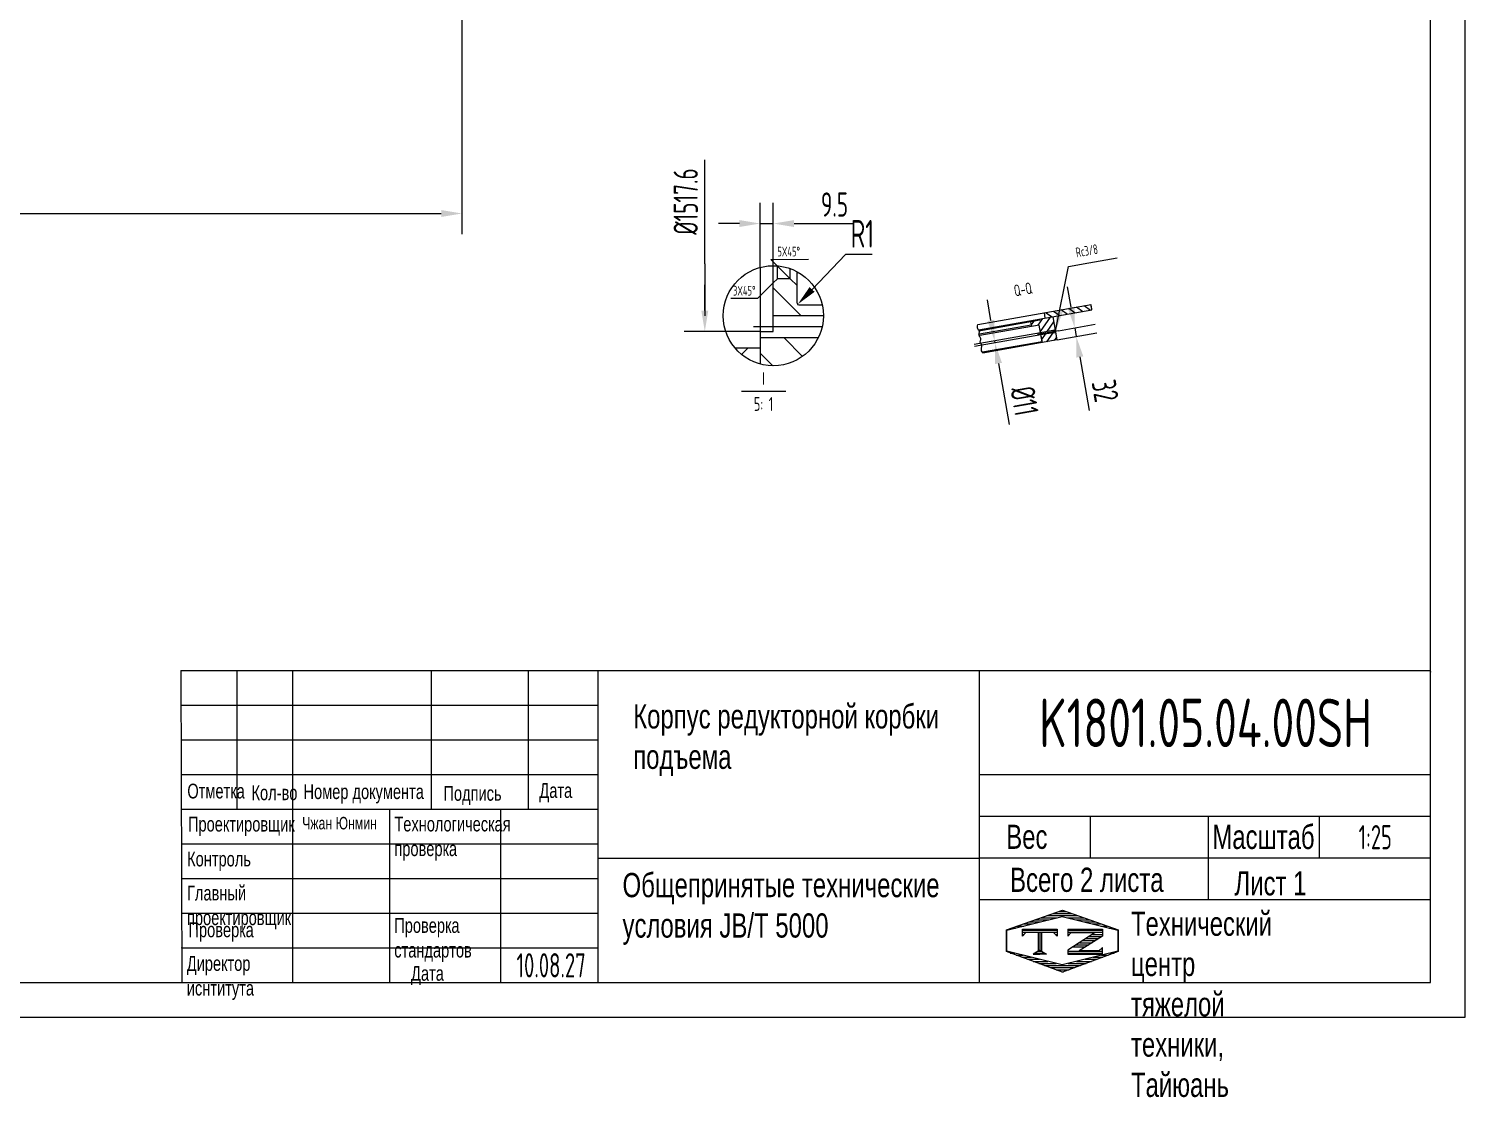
# Model space of a CAD drawing. Header units: millimetres. Extents: x 9959 to 20459, y -2612 to 5102.
# Drawn here: x 15273 to 20459, y -2612 to 1245 of the extents above; entities that cross this region are included whole.
import ezdxf
from ezdxf.enums import TextEntityAlignment as Align

# ---------------------------------------------------------------- set-up
doc = ezdxf.new("R2010")
doc.units = ezdxf.units.MM
doc.header["$LTSCALE"] = 250
doc.linetypes.add('G', pattern=[2, 1.25, -0.25, 0.25, -0.25])
for name, color, linetype in [('01', 7, 'Continuous'), ('02', 1, 'Continuous'), ('05', 4, 'G'), ('08', 1, 'Continuous'), ('11', 3, 'Continuous'), ('THICK', 7, 'Continuous')]:
    doc.layers.add(name, color=color, linetype=linetype)
doc.styles.get("Standard").update_dxf_attribs({"font": 'isocp', "width": 0.707, "bigfont": 'intecad.shx'})
doc.dimstyles.new('INTE', dxfattribs={"dimscale": 25, "dimtxt": 3.5, "dimasz": 3, "dimexe": 3, "dimexo": 0, "dimgap": 1, "dimtad": 1, "dimdec": 3, "dimdsep": 46, "dimtxsty": 'Standard', "dimcen": 0, "dimclrd": 1, "dimclre": 1, "dimclrt": 3, "dimaunit": 1, "dimadec": 4, "dimazin": 0, "dimtfac": 1, "dimtdec": 3, "dimtmove": 0, "dimatfit": 0, "dimfxl": 1, "dimarcsym": 0})
doc.dimstyles.new('inte_arc_arc1', dxfattribs={"dimscale": 25, "dimtxt": 4, "dimasz": 3, "dimexe": 3, "dimexo": 0, "dimgap": 1, "dimtad": 1, "dimtoh": 1, "dimdec": 0, "dimzin": 0, "dimdsep": 46, "dimtxsty": 'Standard', "dimcen": 0, "dimclrd": 1, "dimclre": 1, "dimclrt": 3, "dimadec": 0, "dimazin": 0, "dimtfac": 1, "dimtdec": 0, "dimtmove": 0, "dimatfit": 2, "dimfxl": 1, "dimtolj": 1, "dimtzin": 0, "dimarcsym": 0})
doc.dimstyles.new('inte_lin_lin5', dxfattribs={"dimscale": 25, "dimtxt": 3.5, "dimasz": 3, "dimexe": 3, "dimexo": 0, "dimgap": 1, "dimtad": 1, "dimdec": 3, "dimdsep": 46, "dimtxsty": 'Standard', "dimblk2": 'inte_dim_blk', "dimsah": 1, "dimcen": 0, "dimse2": 1, "dimclrd": 1, "dimclre": 1, "dimclrt": 3, "dimaunit": 1, "dimadec": 0, "dimazin": 0, "dimtfac": 1, "dimtdec": 3, "dimtmove": 0, "dimatfit": 3, "dimfxl": 1, "dimarcsym": 0})

# ---------------------------------------------------------------- blocks, each defined once
blk = doc.blocks.new('*U21', base_point=(5103.5, 2966.4))
at = {"layer": '02'}
for p, q in [((5203.9, 2966.4), (5103.5, 3066.8)), ((5209.1, 2819.7), (5142.5, 2886.4)), ((4988.8, 2826.7), (5013.1, 2851)), ((5101.8, 2785.7), (5056, 2831.5))]:
    blk.add_line(p, q, dxfattribs=at)
blk = doc.blocks.new('*D22')
at = {"layer": '08', "color": 1, "lineweight": -2}
for p, q in [((18222.5, 429.7), (18101.2, 303.7)), ((18318.2, 429.7), (18222.5, 429.7))]:
    blk.add_line(p, q, dxfattribs=at)
at = {"layer": '08', "color": 1}
blk.add_solid([(18092.2, 312.3), (18110.2, 295), (18049.1, 249.6)], dxfattribs=at)
at = {"layer": 'Defpoints', "color": 0}
for p in [(18049.1, 249.6), (18053.3, 254)]:
    blk.add_point(p, dxfattribs=at)
at = {"layer": '08', "color": 3, "insert": (18282.9, 504.7), "char_height": 100, "attachment_point": 5}
blk.add_mtext('\\A1;R1', dxfattribs=at)
blk = doc.blocks.new('inte_dim_blk')
at = {"layer": '08', "color": 0}
blk.add_line((0, 0), (-2.5, 0), dxfattribs=at)
blk = doc.blocks.new('*D23')
at = {"layer": '08', "color": 1, "lineweight": -2}
for p, q in [((18747, 192.2), (18734, 266.1)), ((18925.9, 147.6), (18686.2, 105.3)), ((18927.3, 139.7), (18687.6, 97.4)), ((18760, 118.3), (18761.4, 110.5)), ((18774.4, 36.6), (18813.3, -184))]:
    blk.add_line(p, q, dxfattribs=at)
at = {"layer": '08', "color": 1}
for points in [[(18759.3, 194.4), (18734.7, 190), (18760, 118.3)], [(18786.7, 38.8), (18762.1, 34.4), (18761.4, 110.5)]]:
    blk.add_solid(points, dxfattribs=at)
at = {"layer": 'Defpoints', "color": 0}
for p in [(18761.4, 110.5), (18925.9, 147.6), (18927.3, 139.7)]:
    blk.add_point(p, dxfattribs=at)
at = {"layer": '08', "color": 3, "insert": (18868.1, -98.7), "char_height": 87.5, "attachment_point": 5, "rotation": 280}
blk.add_mtext('%%c11', dxfattribs=at)
blk = doc.blocks.new('*D24')
at = {"layer": '08', "color": 1, "lineweight": -2}
for p, q in [((19036.4, 239.2), (19023.3, 313)), ((18990.3, 154.9), (19123.2, 178.3)), ((19049.4, 165.3), (19054.9, 133.8)), ((18985.9, 121.6), (19128.8, 146.8)), ((19068, 59.9), (19102.1, -133.8))]:
    blk.add_line(p, q, dxfattribs=at)
at = {"layer": '08', "color": 1}
for points in [[(19048.7, 241.3), (19024, 237), (19049.4, 165.3)], [(19080.3, 62.1), (19055.6, 57.8), (19054.9, 133.8)]]:
    blk.add_solid(points, dxfattribs=at)
at = {"layer": 'Defpoints', "color": 0}
for p in [(18985.9, 121.6), (18990.3, 154.9), (19054.9, 133.8)]:
    blk.add_point(p, dxfattribs=at)
at = {"layer": '08', "color": 3, "insert": (19159.3, -62), "char_height": 87.5, "attachment_point": 5, "rotation": 280}
blk.add_mtext('32', dxfattribs=at)
blk = doc.blocks.new('*D30')
at = {"layer": '08', "color": 1, "lineweight": -2}
for p, q in [((11858.5, 1867.9), (11858.5, 502.9)), ((16837.5, 1867.9), (16837.5, 502.9)), ((11933.5, 577.9), (16762.5, 577.9))]:
    blk.add_line(p, q, dxfattribs=at)
at = {"layer": '08', "color": 1}
for points in [[(11933.5, 590.4), (11933.5, 565.4), (11858.5, 577.9)], [(16762.5, 590.4), (16762.5, 565.4), (16837.5, 577.9)]]:
    blk.add_solid(points, dxfattribs=at)
at = {"layer": 'Defpoints', "color": 0}
for p in [(11858.5, 1867.9), (16837.5, 1867.9), (16837.5, 577.9)]:
    blk.add_point(p, dxfattribs=at)
at = {"layer": '08', "color": 3, "insert": (14348, 646.7), "char_height": 87.5, "attachment_point": 5}
blk.add_mtext('4979', dxfattribs=at)
blk = doc.blocks.new('*D32')
at = {"layer": '08', "color": 1, "lineweight": -2}
for p, q in [((17714, 395.6), (17714, 771.1)), ((17714, 227.2), (17714, 320.6)), ((17913.8, 152.2), (17639, 152.2))]:
    blk.add_line(p, q, dxfattribs=at)
at = {"layer": '08', "color": 1}
blk.add_solid([(17701.5, 227.2), (17726.5, 227.2), (17714, 152.2)], dxfattribs=at)
at = {"layer": 'Defpoints', "color": 0}
for p in [(17714, 395.6), (17913.8, 395.6), (17913.8, 152.2)]:
    blk.add_point(p, dxfattribs=at)
at = {"layer": '08', "color": 1, "lineweight": -2, "xscale": 75, "yscale": 75, "zscale": 75, "rotation": 90}
blk.add_blockref('inte_dim_blk', (17714, 395.6), dxfattribs=at)
at = {"layer": '08', "color": 3, "insert": (17645.2, 620.9), "char_height": 87.5, "attachment_point": 5, "rotation": 90}
blk.add_mtext('%%c1517.6', dxfattribs=at)
blk = doc.blocks.new('*D33')
at = {"layer": '08', "color": 1, "lineweight": -2}
for p, q in [((17913.8, 383.1), (17913.8, 616.6)), ((17961.3, 389.4), (17961.3, 616.6)), ((17838.8, 541.6), (17763.8, 541.6)), ((17913.8, 541.6), (17961.3, 541.6)), ((18036.3, 541.6), (18253, 541.6))]:
    blk.add_line(p, q, dxfattribs=at)
at = {"layer": '08', "color": 1}
for points in [[(17838.8, 554.1), (17838.8, 529.1), (17913.8, 541.6)], [(18036.3, 554.1), (18036.3, 529.1), (17961.3, 541.6)]]:
    blk.add_solid(points, dxfattribs=at)
at = {"layer": 'Defpoints', "color": 0}
for p in [(17961.3, 541.6), (17913.8, 383.1), (17961.3, 389.4)]:
    blk.add_point(p, dxfattribs=at)
at = {"layer": '08', "color": 3, "insert": (18182.2, 610.4), "char_height": 87.5, "attachment_point": 5}
blk.add_mtext('9.5', dxfattribs=at)
blk = doc.blocks.new('*U55')
at = {"layer": '01'}
for points in [[(415, 5), (415, 292)], [(25, 5), (415, 5)]]:
    blk.add_lwpolyline(points, dxfattribs=at)
at = {"layer": '02'}
for points in [[(420, 0), (420, 297)], [(0, 0), (420, 0)]]:
    blk.add_lwpolyline(points, dxfattribs=at)
blk = doc.blocks.new('*X59')
at = {"color": 0}
for p, q in [((127.06, 7.8), (132.06, 7.8)), ((127.06, 7.5), (132.06, 7.5)), ((127.06, 7.2), (127.32, 7.2)), ((129.23, 6.3), (131.04, 6.3)), ((129.7, 6.6), (131.51, 6.6)), ((130.16, 6.9), (131.98, 6.9)), ((130.62, 7.2), (132.06, 7.2)), ((127.84, 5.4), (129.64, 5.4)), ((128.3, 5.7), (130.1, 5.7)), ((128.77, 6), (130.57, 6))]:
    blk.add_line(p, q, dxfattribs=at)
blk = doc.blocks.new('*X60')
at = {"color": 0}
for p, q in [((127.06, 4.8), (132.06, 4.8)), ((127.06, 4.5), (132.06, 4.5)), ((131.84, 5.1), (132.06, 5.1))]:
    blk.add_line(p, q, dxfattribs=at)
blk = doc.blocks.new('*X58')
at = {"color": 0}
for p, q in [((122.34, 4.5), (123.72, 4.5)), ((122.82, 4.8), (123.24, 4.8))]:
    blk.add_line(p, q, dxfattribs=at)
blk = doc.blocks.new('*X57')
at = {"color": 0}
for p, q in [((120.53, 7.8), (125.53, 7.8)), ((120.53, 7.5), (125.53, 7.5)), ((120.53, 7.2), (120.79, 7.2)), ((125.27, 7.2), (125.53, 7.2))]:
    blk.add_line(p, q, dxfattribs=at)
blk = doc.blocks.new('*X56')
at = {"color": 0}
for p, q in [((125.83, 10.5), (126.82, 10.5)), ((119.8, 8.4), (120.72, 8.4)), ((120.66, 8.7), (121.92, 8.7)), ((121.52, 9), (123.12, 9)), ((122.38, 9.3), (124.32, 9.3)), ((123.24, 9.6), (125.52, 9.6)), ((124.1, 9.9), (128.52, 9.9)), ((124.97, 10.2), (127.67, 10.2)), ((127.02, 9.6), (129.37, 9.6)), ((128.22, 9.3), (130.22, 9.3)), ((129.42, 9), (131.07, 9)), ((130.62, 8.7), (131.92, 8.7)), ((131.82, 8.4), (132.77, 8.4)), ((118.22, 7.8), (118.32, 7.8)), ((118.22, 7.5), (118.27, 7.5)), ((118.22, 7.2), (118.27, 7.2)), ((118.22, 6.9), (118.27, 6.9)), ((118.22, 6.6), (118.27, 6.6)), ((118.22, 6.3), (118.27, 6.3)), ((118.94, 8.1), (119.52, 8.1)), ((133.02, 8.1), (133.62, 8.1)), ((134.22, 7.8), (134.32, 7.8)), ((134.27, 7.5), (134.32, 7.5)), ((134.27, 7.2), (134.32, 7.2)), ((134.27, 6.9), (134.32, 6.9)), ((134.27, 6.6), (134.32, 6.6)), ((134.27, 6.3), (134.32, 6.3)), ((118.22, 6), (118.27, 6)), ((118.22, 5.7), (118.27, 5.7)), ((118.22, 5.4), (118.27, 5.4)), ((118.22, 5.1), (118.27, 5.1)), ((118.22, 4.8), (118.27, 4.8)), ((118.79, 4.5), (119.42, 4.5)), ((119.61, 4.2), (120.62, 4.2)), ((131.92, 4.2), (132.95, 4.2)), ((133.12, 4.5), (133.76, 4.5)), ((134.27, 6), (134.32, 6)), ((134.27, 5.7), (134.32, 5.7)), ((134.27, 5.4), (134.32, 5.4)), ((134.27, 5.1), (134.32, 5.1)), ((134.27, 4.8), (134.32, 4.8)), ((120.43, 3.9), (121.82, 3.9)), ((121.26, 3.6), (123.02, 3.6)), ((122.08, 3.3), (124.22, 3.3)), ((122.91, 3), (125.42, 3)), ((123.73, 2.7), (128.89, 2.7)), ((124.55, 2.4), (128.07, 2.4)), ((125.38, 2.1), (127.26, 2.1)), ((127.12, 3), (129.7, 3)), ((128.32, 3.3), (130.51, 3.3)), ((129.52, 3.6), (131.32, 3.6)), ((130.72, 3.9), (132.14, 3.9)), ((126.2, 1.8), (126.45, 1.8))]:
    blk.add_line(p, q, dxfattribs=at)

msp = doc.modelspace()

# ---------------------------------------------------------------- hatches: boundary and pattern name
at = {"layer": '02'}
h = msp.add_hatch(dxfattribs=at)
h.set_pattern_fill('_USER', color=256, scale=20, angle=145, style=0, pattern_type=0)
h.set_pattern_definition([(145, (9951.453, -8863.93), (-11.47153, -16.38304), [])])
h.paths.add_polyline_path([(19110.3004, 239.0646), (19110.3724, 239.3946), (19110.4073, 239.7181), (19110.3869, 240.0318), (19110.2988, 240.3336), (19110.1553, 240.6256), (19109.9748, 240.9111), (19109.7759, 241.1934), (19109.4444, 241.6638), (19109.112, 242.3402), (19109.1829, 243.0668), (19109.3127, 243.6767), (19109.3753, 244.0302), (19109.4058, 244.3905), (19109.3829, 244.7563), (19109.2855, 245.1263), (19109.1022, 245.5026), (19108.8602, 245.9008), (19108.5968, 246.3398), (19108.1959, 247.1468), (19108.0488, 248.0913), (19108.0706, 248.8831), (19108.2565, 249.8104), (18939.8126, 220.1092), (18943.2855, 200.4131), (19111.7295, 230.1143), (19111.2376, 230.9221), (19110.9463, 231.6586), (19110.7615, 232.5965), (19110.8622, 233.492), (19110.9596, 233.9946), (19111.0508, 234.4516), (19111.0944, 234.8679), (19111.0593, 235.2488), (19110.9557, 235.6004), (19110.8038, 235.9285), (19110.6241, 236.2393), (19110.2936, 236.768), (19109.9784, 237.4266), (19110.0594, 238.1759)])
h = msp.add_hatch(dxfattribs=at)
h.set_pattern_fill('_USER', color=256, scale=20, angle=55, style=0, pattern_type=0)
h.set_pattern_definition([(55, (9951.453, -8863.93), (-16.38304, 11.47153), [])])
h.paths.add_polyline_path([(18927.3247, 139.7194), (18931.6659, 115.0992), (18933.8926, 112.4456), (18985.8589, 121.6086), (18981.1704, 148.1984), (18972, 146.5814), (18971.8263, 147.5663)])
h.paths.add_polyline_path([(18970.4372, 155.4447), (18970.2635, 156.4295), (18979.4339, 158.0465), (18971.0988, 205.3173), (18922.8432, 196.8085), (18923.6246, 192.3769), (18890.1411, 186.4729), (18892.1381, 175.1476), (18895.8492, 170.7248), (18921.0734, 175.1725), (18925.9355, 147.5979)])

# ---------------------------------------------------------------- linework, layer by layer
at = {"layer": '01', "color": 7, "linetype": 'Continuous'}
for p, q in [((17913.802, 383.0649), (17913.802, 34.3662)), ((17961.302, 152.2155), (17961.302, 389.4195)), ((17976.302, 342.4655), (17976.302, 388.7959)), ((18022.302, 342.4655), (18022.302, 378.8124)), ((18142.0061, 208.7155), (17961.302, 208.7155)), ((18699.121, 177.6688), (19108.2565, 249.8104)), ((18702.5939, 157.9726), (19111.7295, 230.1143)), ((18943.2855, 200.4131), (18939.8126, 220.1092)), ((18923.6246, 192.3769), (18703.3753, 153.541)), ((18921.0734, 175.1725), (18706.2405, 137.2917)), ((18890.1411, 186.4729), (18892.1381, 175.1476)), ((18892.1381, 175.1476), (18895.8492, 170.7248)), ((18931.6659, 115.0992), (18921.0734, 175.1725)), ((18923.6246, 192.3769), (18922.8432, 196.8085)), ((18970.2635, 156.4295), (18979.4339, 158.0465)), ((18970.2635, 156.4295), (18972, 146.5814)), ((18985.8589, 121.6086), (18971.0988, 205.3173)), ((17913.802, 152.2155), (17961.302, 152.2155)), ((18123.3327, 128.7155), (17913.802, 128.7155)), ((18970.4372, 155.4447), (18925.9355, 147.5979)), ((18971.8263, 147.5663), (18927.3247, 139.7194)), ((18972, 146.5814), (18981.1704, 148.1984))]:
    msp.add_line(p, q, dxfattribs=at)
at = {"layer": '01'}
for p, q in [((18047.302, 253.9655), (18047.302, 367.643)), ((17976.302, 342.4655), (17961.302, 327.4655)), ((18022.302, 342.4655), (17976.302, 342.4655)), ((18047.302, 317.4655), (18022.302, 342.4655)), ((18053.302, 247.9655), (18137.6919, 247.9655)), ((18892.1381, 175.1476), (18705.3723, 142.2157)), ((18931.6659, 115.0992), (18716.8331, 77.2184)), ((18985.8589, 121.6086), (18717.354, 74.264)), ((18931.6659, 115.0992), (18933.8926, 112.4456)), ((17822.2158, 93.351), (17913.802, 93.351)), ((18006.0498, -64.7159), (17846.0498, -64.7159))]:
    msp.add_line(p, q, dxfattribs=at)
msp.add_arc((18053.302, 253.9655), 6, 180, 270, dxfattribs=at)
for p in [(20334.2193, -1076.297), (20334.2193, -1076.7459)]:
    msp.add_point(p, dxfattribs=at)
at = {"layer": '02'}
for p, q in [((18970.4372, 155.4447), (18979.6075, 157.0617)), ((18971.8263, 147.5663), (18980.9967, 149.1832))]:
    msp.add_line(p, q, dxfattribs=at)
for points in [[(19111.7295, 230.1143), (19111.2376, 230.9221), (19110.9463, 231.6586), (19110.8142, 232.3291), (19110.7999, 232.9385), (19110.8622, 233.492), (19110.9596, 233.9946), (19111.0508, 234.4516), (19111.0944, 234.8679), (19111.0593, 235.2488), (19110.9557, 235.6004), (19110.8038, 235.9285), (19110.6241, 236.2393), (19110.4368, 236.5389), (19110.2623, 236.8333), (19110.121, 237.1286), (19110.0332, 237.4309), (19110.0128, 237.7446), (19110.0478, 238.0681), (19110.1197, 238.3981), (19110.2101, 238.7313), (19110.3004, 239.0646), (19110.3724, 239.3946), (19110.4073, 239.7181), (19110.3869, 240.0318), (19110.2988, 240.3336), (19110.1553, 240.6256), (19109.9748, 240.9111), (19109.7759, 241.1934), (19109.577, 241.4756), (19109.3966, 241.7611), (19109.2531, 242.0531), (19109.165, 242.3549), (19109.1441, 242.669), (19109.1759, 242.9948), (19109.2391, 243.3311), (19109.3127, 243.6767), (19109.3753, 244.0302), (19109.4058, 244.3905), (19109.3829, 244.7563), (19109.2855, 245.1263), (19109.1022, 245.5026), (19108.8602, 245.9008), (19108.5968, 246.3398), (19108.349, 246.8386), (19108.1539, 247.4161), (19108.0488, 248.0913), (19108.0706, 248.8831), (19108.2565, 249.8104)], [(18717.354, 74.264), (18714.7716, 78.5049), (18713.2422, 82.3719), (18712.5487, 85.8917), (18712.4739, 89.091), (18712.8008, 91.9968), (18713.3121, 94.6358), (18713.7908, 97.0347), (18714.0197, 99.2204), (18713.8357, 101.2205), (18713.2917, 103.0659), (18712.4944, 104.7887), (18711.5507, 106.4205), (18710.5674, 107.9934), (18709.6514, 109.539), (18708.9095, 111.0893), (18708.4485, 112.6761), (18708.3414, 114.3232), (18708.525, 116.0215), (18708.9026, 117.754), (18709.377, 119.5036), (18709.8515, 121.2532), (18710.2291, 122.9857), (18710.4127, 124.684), (18710.3056, 126.331), (18709.843, 127.9154), (18709.0895, 129.4485), (18708.1422, 130.9474), (18707.0979, 132.4292), (18706.0536, 133.911), (18705.1063, 135.4099), (18704.3529, 136.943), (18703.8903, 138.5273), (18703.7807, 140.1761), (18703.9476, 141.8867), (18704.2797, 143.6524), (18704.6658, 145.4666), (18704.9944, 147.3228), (18705.1544, 149.2144), (18705.0345, 151.1347), (18704.5233, 153.077), (18703.5607, 155.0526), (18702.2904, 157.1432), (18700.9073, 159.4481), (18699.6063, 162.0668), (18698.5823, 165.0988), (18698.0302, 168.6435), (18698.1448, 172.8004), (18699.121, 177.6688)]]:
    msp.add_lwpolyline(points, dxfattribs=at)
msp.add_circle((17961.302, 208.7155), 180.704, dxfattribs=at)
at = {"layer": '05', "color": 4, "linetype": 'G'}
for p, q in [((18137.5233, 168.7155), (17889.2449, 168.7155)), ((18990.2883, 154.8833), (18915.0263, 141.6126))]:
    msp.add_line(p, q, dxfattribs=at)
at = {"layer": '08', "color": 1}
msp.add_line((18927.6329, 137.9713), (18932.1868, 112.1448), dxfattribs=at)
at = {"layer": '08'}
for points in [[(18022.302, 342.4655), (17952.9178, 411.8498), (18088.5181, 413.0177)], [(17961.302, 327.4655), (17904.7978, 270.9613), (17808.2923, 270.9613)]]:
    msp.add_lwpolyline(points, dxfattribs=at)
at = {"layer": 'THICK'}
for p, q in [((15822.1581, -1071.1681), (15825.5773, -2198.3286)), ((15822.1581, -1071.1681), (20334.2193, -1071.1681)), ((16025.8965, -1071.7117), (16025.8965, -1071.1681)), ((16025.9614, -1572.1283), (16025.9614, -1071.1681)), ((16226.3455, -2198.3286), (16226.3455, -1071.1681)), ((16727.3057, -1572.1283), (16727.3057, -1071.1681)), ((17077.9778, -1572.1283), (17077.9778, -1071.1681)), ((17328.458, -2198.3286), (17328.458, -1071.1681)), ((18706.0986, -2198.3286), (18706.0986, -1071.1681)), ((20334.2193, -2198.3286), (20334.2193, -1071.1681)), ((15825.5773, -1446.8882), (17328.458, -1446.8882)), ((18706.0986, -1446.8882), (20334.2193, -1446.8882)), ((15825.5773, -1572.1283), (17328.458, -1572.1283)), ((16577.0176, -2198.3286), (16577.0176, -1572.1283)), ((16977.7858, -2198.3286), (16977.7858, -1572.1283)), ((18706.0986, -1597.1763), (20334.2193, -1597.1763)), ((19106.8668, -1747.4644), (19106.8668, -1597.1763)), ((19532.683, -1897.7524), (19532.683, -1597.1763)), ((19933.4511, -1747.4644), (19933.4511, -1597.1763)), ((17328.458, -1749.6356), (18706.0986, -1749.6356)), ((18706.0986, -1747.4644), (20334.2193, -1747.4644)), ((18706.0986, -1897.7524), (20334.2193, -1897.7524)), ((15825.5773, -2198.3286), (20334.2193, -2198.3286))]:
    msp.add_line(p, q, dxfattribs=at)
at = {"layer": 'THICK', "color": 3}
for p, q in [((15825.5773, -1196.4081), (17328.458, -1196.4081)), ((15825.5773, -1321.6482), (17328.458, -1321.6482)), ((15825.5773, -1697.3683), (17328.458, -1697.3683)), ((15825.5773, -1822.6084), (17328.458, -1822.6084)), ((15825.5773, -1947.8484), (17328.458, -1947.8484)), ((18802.5854, -2007.8112), (19005.6006, -1937.1012)), ((18803.9037, -2009.4037), (19004.2878, -1959.3076)), ((19004.2878, -1959.3076), (19204.6719, -2009.4037)), ((19005.6006, -1937.1012), (19205.9792, -2007.8112)), ((18802.5854, -2086.5565), (18802.5854, -2007.8112)), ((18803.9037, -2084.5477), (18803.9037, -2009.4037)), ((18860.4868, -2030.524), (18860.4868, -2005.476)), ((18860.4868, -2005.476), (18985.7268, -2005.476)), ((18873.0108, -2018), (18860.4868, -2030.524)), ((18973.2028, -2018), (18873.0108, -2018)), ((18917.626, -2017.8804), (18917.626, -2086.5816)), ((18923.1051, -2017.8804), (18923.1051, -2086.5816)), ((18929.3669, -2017.8804), (18929.3669, -2086.5816)), ((18985.7268, -2030.524), (18973.2028, -2018)), ((18985.7268, -2005.476), (18985.7268, -2030.524)), ((19024.0771, -2005.476), (19024.0771, -2030.524)), ((19024.0771, -2005.476), (19149.3172, -2005.476)), ((19024.0771, -2030.524), (19036.6011, -2018)), ((19122.7009, -2018), (19024.0771, -2081.8107)), ((19036.6011, -2018), (19122.7009, -2018)), ((19149.3172, -2005.476), (19149.3172, -2030.524)), ((19204.6719, -2009.4037), (19204.6719, -2084.5477)), ((19205.9792, -2007.8112), (19205.9792, -2086.5565)), ((15825.5773, -2073.0885), (17328.458, -2073.0885)), ((19085.1516, -2071.3485), (19066.0096, -2083.5994)), ((19149.3137, -2030.2848), (19085.1516, -2071.3485)), ((19149.3137, -2071.0754), (19136.7897, -2083.5994)), ((19149.3137, -2096.1234), (19149.3137, -2071.0754)), ((19005.6006, -2160.4806), (18802.5854, -2086.5565)), ((19004.2878, -2134.6437), (18803.9037, -2084.5477)), ((18923.1051, -2080.8565), (18898.8405, -2096.1234)), ((18898.8405, -2096.1234), (18923.1051, -2096.1234)), ((18923.1051, -2080.8565), (18947.3697, -2096.1234)), ((18947.3697, -2096.1234), (18923.1051, -2096.1234)), ((19204.6719, -2084.5477), (19004.2878, -2134.6437)), ((19205.9792, -2086.5565), (19005.6006, -2160.4806)), ((19024.0771, -2081.8107), (19024.0771, -2096.1234)), ((19024.0771, -2096.1234), (19149.3137, -2096.1234)), ((19136.7897, -2083.5994), (19066.0096, -2083.5994))]:
    msp.add_line(p, q, dxfattribs=at)
for p in [(15825.5773, -2073.0885), (15825.5773, -2198.3286)]:
    msp.add_point(p, dxfattribs=at)

# ---------------------------------------------------------------- block references
at = {"layer": '01', "xscale": 25, "yscale": 25, "zscale": 25}
msp.add_blockref('*U55', (9959.2193, -2323.3286), dxfattribs=at)
at = {"layer": '02'}
msp.add_blockref('*U21', (17961.302, 208.7155), dxfattribs=at)
at = {"layer": 'THICK', "color": 3, "xscale": 25.04801130176966, "yscale": 25.04801130176747, "zscale": 25.0480113017654}
for name in ['*X56', '*X57', '*X59', '*X58', '*X60']:
    msp.add_blockref(name, (15841.419, -2204.4484), dxfattribs=at)

# ---------------------------------------------------------------- texts
at = {"layer": '01', "attachment_point": 1}
for s, insert, char_height in [('{\\fArial|b0|i0|c204|p34;\\C3;Корпус редукторной корбки\\Pподъема}', (17455.54, -1193.46), 87.5), ('{\\fArial|b0|i0|c204|p34;Отметка}', (15846.0316, -1480.2589), 53.4087), ('{\\fArial|b0|i0|c204|p34;Кол-во}', (16077.6483, -1486.4027), 53.4087), ('{\\fArial|b0|i0|c204|p34;Номер документа}', (16265.2611, -1482.293), 53.4087), ('{\\fArial|b0|i0|c204|p34;Подпись}', (16770.4489, -1488.4506), 53.4087), ('{\\fArial|b0|i0|c204|p34;Дата}', (17116.8492, -1478.211), 53.4087), ('{\\fArial|b0|i0|c204|p34;Проектировщик}', (15848.3819, -1599.5584), 53.4087), ('{\\fArial|b0|i0|c204|p34;\\C3;Чжан Юнмин}', (16260.319, -1600.1892), 45), ('{\\fArial|b0|i0|c204|p34;Технологическая\\Pпроверка}', (16593.4258, -1599.1568), 53.4087), ('{\\fArial|b0|i0|c204|p34;Вес}', (18802.3099, -1628.2784), 87.23421), ('{\\fArial|b0|i0|c204|p34;Контроль}', (15845.3143, -1725.3607), 53.4087), ('{\\fArial|b0|i0|c204|p34;Общепринятые технические\\Pусловия \\fArial|b0|i0|c0|p34;JB/T 5000}', (17416.9947, -1802.4749), 87.5), ('{\\fArial|b0|i0|c204|p34;Всего 2 листа}', (18816.0815, -1783.2821), 87.5), ('{\\fArial|b0|i0|c204|p34;Лист 1}', (19626.0792, -1796.0773), 87.5), ('{\\fArial|b0|i0|c204|p34;Главный\\Pпроектировщик}', (15844.8413, -1848.29), 53.4087), ('{\\fArial|b0|i0|c204|p34;Проверка\\Pстандартов}', (16592.9144, -1965.2511), 53.4087), ('{\\fArial|b0|i0|c204|p34;Проверка}', (15850.0609, -1981.1193), 53.4087), ('{\\fArial|b0|i0|c204|p34;Директор\\Pиснтитута}', (15844.0198, -2102.4665), 53.4087), ('{\\fArial|b0|i0|c204|p34;Дата}', (16653.5955, -2138.1646), 53.4087)]:
    msp.add_mtext(s, dxfattribs=dict(at, insert=insert, char_height=char_height))
at = {"layer": '01', "insert": (19252.5041, -1942.0227), "char_height": 87.23421, "width": 4.099411, "attachment_point": 1}
msp.add_mtext('{\\fArial|b0|i0|c204|p34;Технический центр\\Pтяжелой техники, Тайюань}', dxfattribs=at)
at = {"layer": '02', "color": 3, "insert": (19135.2006, 433.091), "char_height": 35, "attachment_point": 9, "rotation": 10}
msp.add_mtext('Rc3/8', dxfattribs=at)
at = {"layer": '05', "insert": (19546.4555, -1628.6912), "char_height": 87.269118, "attachment_point": 1}
msp.add_mtext('{\\fArial|b0|i0|c204|p34;\\C0;Масштаб}', dxfattribs=at)
at = {"layer": '11', "width": 0.707}
for s, p in [('5X45%%d', (18016.7598, 412.3997)), ('3X45%%d', (17856.5451, 271.1613))]:
    msp.add_text(s, height=35, dxfattribs=at).set_placement(p, align=Align.BOTTOM_CENTER)
for s, p in [('Ⅰ', (17926.0498, -44.7159)), ('5: 1', (17926.0498, -134.7159))]:
    msp.add_text(s, height=50, dxfattribs=at).set_placement(p, align=Align.CENTER)
at = {"layer": '11'}
for s, height, width, p, p2 in [('K1801.05.04.00SH', 175, 0.696239, (18921.3438, -1348.3286), (20122.0949, -1348.3286)), ('1:25', 87.5, 0.656293, (20074.1687, -1717.0786), (20194.2699, -1717.0786)), ('10.08.27', 87.5, 0.642055, (17034.2193, -2179.5786), (17284.2193, -2179.5786))]:
    msp.add_text(s, height=height, dxfattribs=dict(at, width=width)).set_placement(p, p2, align=Align.FIT)
at = {"layer": '11', "insert": (18826.7132, 319.0794), "char_height": 42, "width": 353.194, "attachment_point": 1, "rotation": 10}
msp.add_mtext('Q-Q', dxfattribs=at)

# ---------------------------------------------------------------- dimensions: what is measured, and where the dimension line sits
at = {"layer": '08'}
dim = msp.add_linear_dim(base=(16837.457, 577.9072), p1=(11858.457, 1867.8816), p2=(16837.457, 1867.8816), dimstyle='INTE', dxfattribs=at)
dim.commit()
dim.dimension.update_dxf_attribs({"geometry": '*D30', "text_midpoint": (14347.957, 646.6572)})
for base, p1, p2, angle, text, dimstyle, override, picture, middle in [((17713.9905, 395.6219), (17913.802, 152.2155), (17913.802, 395.6219), 90, '%%c1517.6', 'inte_lin_lin5', {"dimpost": '%%c<>'}, '*D32', (17645.2405, 620.8813)), ((18761.4141, 110.4649), (18925.9355, 147.5979), (18927.3247, 139.7194), 100, '%%c11', 'INTE', {"dimblk2": 'inte_dim_blk'}, '*D23', (18868.1019, -98.6763))]:
    dim = msp.add_linear_dim(base=base, p1=p1, p2=p2, angle=angle, text=text, dimstyle=dimstyle, override=override, dxfattribs=at)
    dim.commit()
    dim.dimension.update_dxf_attribs({"geometry": picture, "text_midpoint": middle})
dim = msp.add_linear_dim(base=(17961.302, 541.6388), p1=(17913.802, 383.0649), p2=(17961.302, 389.4195), text='9.5', dimstyle='INTE', override={"dimblk2": 'inte_dim_blk', "dimadec": 0}, dxfattribs=at)
dim.commit()
dim.dimension.update_dxf_attribs({"geometry": '*D33', "text_midpoint": (18182.1682, 610.3888)})
dim = msp.add_radius_dim(center=(18053.302, 253.9655), mpoint=(18049.1407, 249.6431), text='R1', dimstyle='inte_arc_arc1', override={"dimtmove": 1}, dxfattribs=at)
dim.commit()
dim.dimension.update_dxf_attribs({"geometry": '*D22', "text_midpoint": (18222.5306, 429.7429), "dimtype": 164})
dim = msp.add_linear_dim(base=(19054.9341, 133.7885), p1=(18990.2883, 154.8833), p2=(18985.8589, 121.6086), angle=100, dimstyle='INTE', override={"dimblk2": 'inte_dim_blk'}, dxfattribs=at)
dim.commit()
dim.dimension.update_dxf_attribs({"geometry": '*D24', "text_midpoint": (19159.2674, -61.95)})

# ---------------------------------------------------------------- leaders
at = {"layer": '02', "annotation_type": 0, "has_hookline": 1, "hookline_direction": 0, "text_width": 79.184, "horizontal_direction": (0.984808, 0.173648, 0)}
msp.add_leader([(18980.3021, 153.1225), (19026.5395, 386.1781), (19100.4001, 399.2017)], dimstyle='INTE', dxfattribs=at)

doc.saveas('drawing.dxf')
